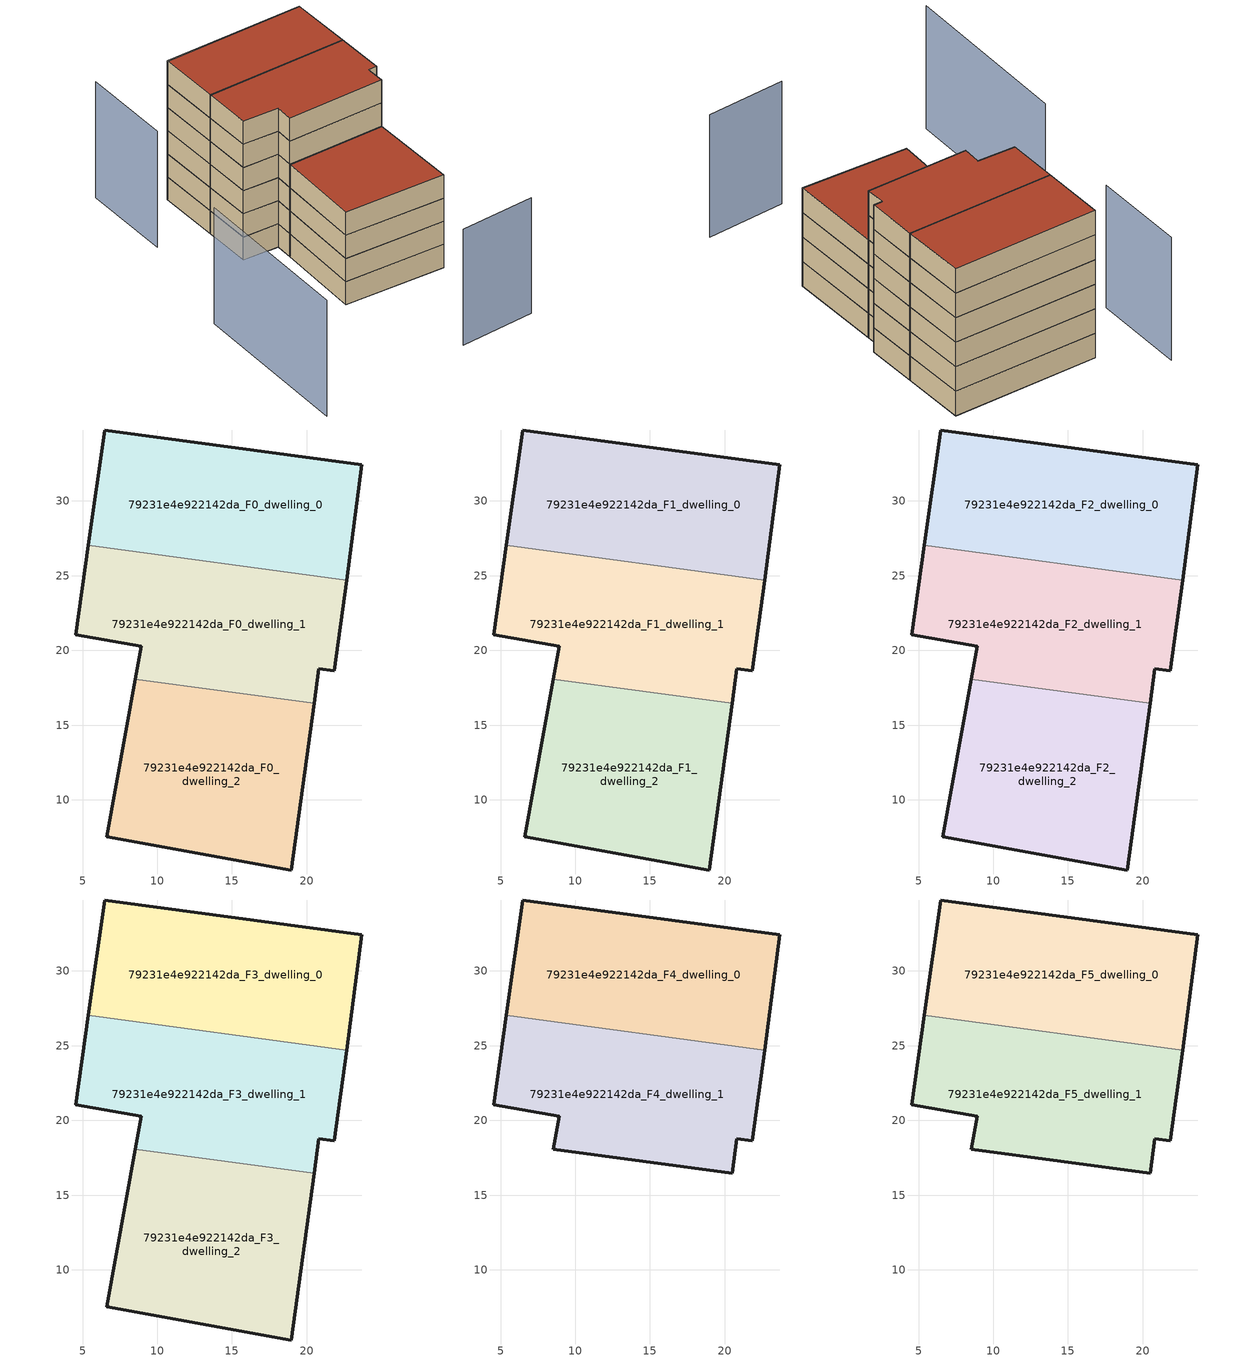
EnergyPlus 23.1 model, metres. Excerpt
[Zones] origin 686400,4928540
79231e4e922142da_F0_dwelling_0
 floor ground (EU_floor_Construction): 22.67,24.71 23.69,32.41 6.48,34.75 5.39,27.05 z0
 wall outside (EU_wall_Construction): 5.39,27.05 6.48,34.75 23.69,32.41 22.67,24.71 z0:3
 wall to 79231e4e922142da_F0_dwelling_1 (EU_wall_Construction): 22.67,24.71 5.39,27.05 z0:3
79231e4e922142da_F0_dwelling_1
 floor ground (EU_floor_Construction): 20.49,16.45 20.8,18.76 21.85,18.62 22.67,24.71 5.39,27.05 4.53,21.06 8.91,20.27 8.52,18.08 z0
 wall outside (EU_wall_Construction): 8.52,18.08 8.91,20.27 4.53,21.06 5.39,27.05 / 22.67,24.71 21.85,18.62 20.8,18.76 20.49,16.45 z0:3
 wall to 79231e4e922142da_F0_dwelling_2 (EU_wall_Construction): 20.49,16.45 8.52,18.08 z0:3
79231e4e922142da_F0_dwelling_2
 floor ground (EU_floor_Construction): 18.97,5.3 20.49,16.45 8.52,18.08 6.61,7.53 z0
 wall outside (EU_wall_Construction): 20.49,16.45 18.97,5.3 6.61,7.53 8.52,18.08 z0:3
79231e4e922142da_F1_dwelling_0
 floor to 79231e4e922142da_F0_dwelling_0 (EU_floor_Construction): 22.67,24.71 23.69,32.41 6.48,34.75 5.39,27.05 z3
 wall outside (EU_wall_Construction): 5.39,27.05 6.48,34.75 23.69,32.41 22.67,24.71 z3:6
 wall to 79231e4e922142da_F1_dwelling_1 (EU_wall_Construction): 22.67,24.71 5.39,27.05 z3:6
79231e4e922142da_F1_dwelling_1
 floor to 79231e4e922142da_F0_dwelling_1 (EU_floor_Construction): 20.49,16.45 20.8,18.76 21.85,18.62 22.67,24.71 5.39,27.05 4.53,21.06 8.91,20.27 8.52,18.08 z3
 wall outside (EU_wall_Construction): 8.52,18.08 8.91,20.27 4.53,21.06 5.39,27.05 / 22.67,24.71 21.85,18.62 20.8,18.76 20.49,16.45 z3:6
 wall to 79231e4e922142da_F1_dwelling_2 (EU_wall_Construction): 20.49,16.45 8.52,18.08 z3:6
79231e4e922142da_F1_dwelling_2
 floor to 79231e4e922142da_F0_dwelling_2 (EU_floor_Construction): 18.97,5.3 20.49,16.45 8.52,18.08 6.61,7.53 z3
 wall outside (EU_wall_Construction): 20.49,16.45 18.97,5.3 6.61,7.53 8.52,18.08 z3:6
79231e4e922142da_F2_dwelling_0
 floor to 79231e4e922142da_F1_dwelling_0 (EU_floor_Construction): 22.67,24.71 23.69,32.41 6.48,34.75 5.39,27.05 z6
 wall outside (EU_wall_Construction): 5.39,27.05 6.48,34.75 23.69,32.41 22.67,24.71 z6:9
 wall to 79231e4e922142da_F2_dwelling_1 (EU_wall_Construction): 22.67,24.71 5.39,27.05 z6:9
79231e4e922142da_F2_dwelling_1
 floor to 79231e4e922142da_F1_dwelling_1 (EU_floor_Construction): 20.49,16.45 20.8,18.76 21.85,18.62 22.67,24.71 5.39,27.05 4.53,21.06 8.91,20.27 8.52,18.08 z6
 wall outside (EU_wall_Construction): 8.52,18.08 8.91,20.27 4.53,21.06 5.39,27.05 / 22.67,24.71 21.85,18.62 20.8,18.76 20.49,16.45 z6:9
 wall to 79231e4e922142da_F2_dwelling_2 (EU_wall_Construction): 20.49,16.45 8.52,18.08 z6:9
79231e4e922142da_F2_dwelling_2
 floor to 79231e4e922142da_F1_dwelling_2 (EU_floor_Construction): 18.97,5.3 20.49,16.45 8.52,18.08 6.61,7.53 z6
 wall outside (EU_wall_Construction): 20.49,16.45 18.97,5.3 6.61,7.53 8.52,18.08 z6:9
79231e4e922142da_F3_dwelling_0
 floor to 79231e4e922142da_F2_dwelling_0 (EU_floor_Construction): 22.67,24.71 23.69,32.41 6.48,34.75 5.39,27.05 z9
 wall outside (EU_wall_Construction): 5.39,27.05 6.48,34.75 23.69,32.41 22.67,24.71 z9:12
 wall to 79231e4e922142da_F3_dwelling_1 (EU_wall_Construction): 22.67,24.71 5.39,27.05 z9:12
79231e4e922142da_F3_dwelling_1
 floor to 79231e4e922142da_F2_dwelling_1 (EU_floor_Construction): 20.49,16.45 20.8,18.76 21.85,18.62 22.67,24.71 5.39,27.05 4.53,21.06 8.91,20.27 8.52,18.08 z9
 wall outside (EU_wall_Construction): 8.52,18.08 8.91,20.27 4.53,21.06 5.39,27.05 / 22.67,24.71 21.85,18.62 20.8,18.76 20.49,16.45 z9:12
 wall to 79231e4e922142da_F3_dwelling_2 (EU_wall_Construction): 20.49,16.45 8.52,18.08 z9:12
79231e4e922142da_F3_dwelling_2
 floor to 79231e4e922142da_F2_dwelling_2 (EU_floor_Construction): 18.97,5.3 20.49,16.45 8.52,18.08 6.61,7.53 z9
 wall outside (EU_wall_Construction): 20.49,16.45 18.97,5.3 6.61,7.53 8.52,18.08 z9:12
 roof outside (EU_roof_Construction): 20.49,16.45 18.97,5.3 6.61,7.53 8.52,18.08 z12
79231e4e922142da_F4_dwelling_0
 floor to 79231e4e922142da_F3_dwelling_0 (EU_floor_Construction): 22.67,24.71 23.69,32.41 6.48,34.75 5.39,27.05 z12
 wall outside (EU_wall_Construction): 5.39,27.05 6.48,34.75 23.69,32.41 22.67,24.71 z12:15
 wall to 79231e4e922142da_F4_dwelling_1 (EU_wall_Construction): 22.67,24.71 5.39,27.05 z12:15
79231e4e922142da_F4_dwelling_1
 floor to 79231e4e922142da_F3_dwelling_1 (EU_floor_Construction): 20.49,16.45 20.8,18.76 21.85,18.62 22.67,24.71 5.39,27.05 4.53,21.06 8.91,20.27 8.52,18.08 z12
 wall outside (EU_wall_Construction): 22.67,24.71 21.85,18.62 20.8,18.76 20.49,16.45 8.52,18.08 8.91,20.27 4.53,21.06 5.39,27.05 z12:15
79231e4e922142da_F5_dwelling_0
 floor to 79231e4e922142da_F4_dwelling_0 (EU_floor_Construction): 22.67,24.71 23.69,32.41 6.48,34.75 5.39,27.05 z15
 wall outside (EU_wall_Construction): 5.39,27.05 6.48,34.75 23.69,32.41 22.67,24.71 z15:18
 wall to 79231e4e922142da_F5_dwelling_1 (EU_wall_Construction): 22.67,24.71 5.39,27.05 z15:18
 roof outside (EU_roof_Construction): 23.69,32.41 22.67,24.71 5.39,27.05 6.48,34.75 z18
79231e4e922142da_F5_dwelling_1
 floor to 79231e4e922142da_F4_dwelling_1 (EU_floor_Construction): 20.49,16.45 20.8,18.76 21.85,18.62 22.67,24.71 5.39,27.05 4.53,21.06 8.91,20.27 8.52,18.08 z15
 wall outside (EU_wall_Construction): 22.67,24.71 21.85,18.62 20.8,18.76 20.49,16.45 8.52,18.08 8.91,20.27 4.53,21.06 5.39,27.05 z15:18
 roof outside (EU_roof_Construction): 22.67,24.71 21.85,18.62 20.8,18.76 20.49,16.45 8.52,18.08 8.91,20.27 4.53,21.06 5.39,27.05 z18
shading: 10.47,-6.52 19.76,-7.28 / -5.86,14.67 -9.13,-6 / 1.29,40.33 -0.37,29.19 z0:15
[Building]
EU S2 Campaign: North Axis=0; Terrain=City; Solar Distribution=FullExterior
[Site:Location]
Bologna: Latitude=44.5; Longitude=11.25; Time Zone=1; Elevation=37
[SizingPeriod:WeatherFileDays]
AnnualSizingPeriod: Begin Month=1; Begin Day of Month=1; End Month=12; End Day of Month=31; Day of Week for Start Day=Monday; Use Weather File Daylight Saving Period=No; Use Weather File Rain and Snow Indicators=No
[MATERIAL]
EU_InternalMass_Material: Roughness=MediumRough; Thickness=0.1; Conductivity=1; Density=1800; Specific Heat=900; Thermal Absorptance=0.9; Solar Absorptance=0.7; Visible Absorptance=0.7
[MATERIAL:NOMASS] Roughness=MediumRough; Thermal Absorptance=0.9; Solar Absorptance=0.7; Visible Absorptance=0.7
Name | Thermal Resistance
EU_wall_NoMass | 0.905828
EU_roof_NoMass | 0.37593
EU_floor_NoMass | 0.67114
[CONSTRUCTION]
EU_wall_Construction: EU_wall_NoMass
EU_roof_Construction: EU_roof_NoMass
EU_floor_Construction: EU_floor_NoMass
EU_InternalMass_Construction: EU_InternalMass_Material
[ZONE] Type=1; Multiplier=1; Ceiling Height=autocalculate; Floor Area=autocalculate; Part of Total Floor Area=Yes
Name | Volume
79231e4e922142da_F0_dwelling_0; 79231e4e922142da_F1_dwelling_0; 79231e4e922142da_F2_dwelling_0; 79231e4e922142da_F3_dwelling_0; 79231e4e922142da_F4_dwelling_0; 79231e4e922142da_F5_dwelling_0 | 405.883
79231e4e922142da_F0_dwelling_1; 79231e4e922142da_F1_dwelling_1; 79231e4e922142da_F2_dwelling_1; 79231e4e922142da_F3_dwelling_1; 79231e4e922142da_F4_dwelling_1; 79231e4e922142da_F5_dwelling_1 | 405.898
79231e4e922142da_F0_dwelling_2; 79231e4e922142da_F1_dwelling_2; 79231e4e922142da_F2_dwelling_2; 79231e4e922142da_F3_dwelling_2 | 405.899
[INTERNALMASS] Construction=EU_InternalMass_Construction
Name | Zone or ZoneList | Surface Area
79231e4e922142da_F0_dwelling_0_EU_InternalMass | 79231e4e922142da_F0_dwelling_0 | 135.295
79231e4e922142da_F0_dwelling_1_EU_InternalMass | 79231e4e922142da_F0_dwelling_1 | 135.299
79231e4e922142da_F0_dwelling_2_EU_InternalMass | 79231e4e922142da_F0_dwelling_2 | 135.3
79231e4e922142da_F1_dwelling_0_EU_InternalMass | 79231e4e922142da_F1_dwelling_0 | 135.295
79231e4e922142da_F1_dwelling_1_EU_InternalMass | 79231e4e922142da_F1_dwelling_1 | 135.299
79231e4e922142da_F1_dwelling_2_EU_InternalMass | 79231e4e922142da_F1_dwelling_2 | 135.3
79231e4e922142da_F2_dwelling_0_EU_InternalMass | 79231e4e922142da_F2_dwelling_0 | 135.295
79231e4e922142da_F2_dwelling_1_EU_InternalMass | 79231e4e922142da_F2_dwelling_1 | 135.299
79231e4e922142da_F2_dwelling_2_EU_InternalMass | 79231e4e922142da_F2_dwelling_2 | 135.3
79231e4e922142da_F3_dwelling_0_EU_InternalMass | 79231e4e922142da_F3_dwelling_0 | 135.295
79231e4e922142da_F3_dwelling_1_EU_InternalMass | 79231e4e922142da_F3_dwelling_1 | 135.299
79231e4e922142da_F3_dwelling_2_EU_InternalMass | 79231e4e922142da_F3_dwelling_2 | 135.3
79231e4e922142da_F4_dwelling_0_EU_InternalMass | 79231e4e922142da_F4_dwelling_0 | 202.951
79231e4e922142da_F4_dwelling_1_EU_InternalMass | 79231e4e922142da_F4_dwelling_1 | 202.944
79231e4e922142da_F5_dwelling_0_EU_InternalMass | 79231e4e922142da_F5_dwelling_0 | 202.951
79231e4e922142da_F5_dwelling_1_EU_InternalMass | 79231e4e922142da_F5_dwelling_1 | 202.944
[OTHEREQUIPMENT] Fuel Type=Electricity; Design Level Calculation Method=Watts/Area; Power per Zone Floor Area=1; Fraction Latent=0; Fraction Radiant=0; Fraction Lost=0; Carbon Dioxide Generation Rate=0; EndUse Subcategory=EU_Step8_InternalGains
Name | Zone or ZoneList or Space or SpaceList | Schedule
EU_Step8_InternalGain_79231e4e922142da_F0_dwelling_0_f000 | 79231e4e922142da_F0_dwelling_0 | EU_Step8_GainSchedule_79231e4e922142da_F0_dwelling_0_f000
EU_Step8_InternalGain_79231e4e922142da_F0_dwelling_1_f000 | 79231e4e922142da_F0_dwelling_1 | EU_Step8_GainSchedule_79231e4e922142da_F0_dwelling_1_f000
EU_Step8_InternalGain_79231e4e922142da_F0_dwelling_2_f000 | 79231e4e922142da_F0_dwelling_2 | EU_Step8_GainSchedule_79231e4e922142da_F0_dwelling_2_f000
EU_Step8_InternalGain_79231e4e922142da_F1_dwelling_0_f000 | 79231e4e922142da_F1_dwelling_0 | EU_Step8_GainSchedule_79231e4e922142da_F1_dwelling_0_f000
EU_Step8_InternalGain_79231e4e922142da_F1_dwelling_1_f000 | 79231e4e922142da_F1_dwelling_1 | EU_Step8_GainSchedule_79231e4e922142da_F1_dwelling_1_f000
EU_Step8_InternalGain_79231e4e922142da_F1_dwelling_2_f000 | 79231e4e922142da_F1_dwelling_2 | EU_Step8_GainSchedule_79231e4e922142da_F1_dwelling_2_f000
EU_Step8_InternalGain_79231e4e922142da_F2_dwelling_0_f000 | 79231e4e922142da_F2_dwelling_0 | EU_Step8_GainSchedule_79231e4e922142da_F2_dwelling_0_f000
EU_Step8_InternalGain_79231e4e922142da_F2_dwelling_1_f000 | 79231e4e922142da_F2_dwelling_1 | EU_Step8_GainSchedule_79231e4e922142da_F2_dwelling_1_f000
EU_Step8_InternalGain_79231e4e922142da_F2_dwelling_2_f000 | 79231e4e922142da_F2_dwelling_2 | EU_Step8_GainSchedule_79231e4e922142da_F2_dwelling_2_f000
EU_Step8_InternalGain_79231e4e922142da_F3_dwelling_0_f000 | 79231e4e922142da_F3_dwelling_0 | EU_Step8_GainSchedule_79231e4e922142da_F3_dwelling_0_f000
EU_Step8_InternalGain_79231e4e922142da_F3_dwelling_1_f000 | 79231e4e922142da_F3_dwelling_1 | EU_Step8_GainSchedule_79231e4e922142da_F3_dwelling_1_f000
EU_Step8_InternalGain_79231e4e922142da_F3_dwelling_2_f000 | 79231e4e922142da_F3_dwelling_2 | EU_Step8_GainSchedule_79231e4e922142da_F3_dwelling_2_f000
EU_Step8_InternalGain_79231e4e922142da_F4_dwelling_0_f000 | 79231e4e922142da_F4_dwelling_0 | EU_Step8_GainSchedule_79231e4e922142da_F4_dwelling_0_f000
EU_Step8_InternalGain_79231e4e922142da_F4_dwelling_1_f000 | 79231e4e922142da_F4_dwelling_1 | EU_Step8_GainSchedule_79231e4e922142da_F4_dwelling_1_f000
EU_Step8_InternalGain_79231e4e922142da_F5_dwelling_0_f000 | 79231e4e922142da_F5_dwelling_0 | EU_Step8_GainSchedule_79231e4e922142da_F5_dwelling_0_f000
EU_Step8_InternalGain_79231e4e922142da_F5_dwelling_1_f000 | 79231e4e922142da_F5_dwelling_1 | EU_Step8_GainSchedule_79231e4e922142da_F5_dwelling_1_f000
[ZONEVENTILATION:DESIGNFLOWRATE] Schedule=EU_AlwaysOn; Design Flow Rate Calculation Method=AirChanges/Hour; Air Changes per Hour=0.73129; Ventilation Type=Natural; Fan Pressure Rise=0; Fan Total Efficiency=1; Constant Term Coefficient=1; Temperature Term Coefficient=0; Velocity Term Coefficient=0; Velocity Squared Term Coefficient=0; Minimum Indoor Temperature=-100; Maximum Indoor Temperature=100; Delta Temperature=-100; Minimum Outdoor Temperature=-100; Maximum Outdoor Temperature=100; Maximum Wind Speed=40
Name | Zone or ZoneList or Space or SpaceList
EU_ConstantAir_79231e4e922142da_F0_dwelling_0 | 79231e4e922142da_F0_dwelling_0
EU_ConstantAir_79231e4e922142da_F0_dwelling_1 | 79231e4e922142da_F0_dwelling_1
EU_ConstantAir_79231e4e922142da_F0_dwelling_2 | 79231e4e922142da_F0_dwelling_2
EU_ConstantAir_79231e4e922142da_F1_dwelling_0 | 79231e4e922142da_F1_dwelling_0
EU_ConstantAir_79231e4e922142da_F1_dwelling_1 | 79231e4e922142da_F1_dwelling_1
EU_ConstantAir_79231e4e922142da_F1_dwelling_2 | 79231e4e922142da_F1_dwelling_2
EU_ConstantAir_79231e4e922142da_F2_dwelling_0 | 79231e4e922142da_F2_dwelling_0
EU_ConstantAir_79231e4e922142da_F2_dwelling_1 | 79231e4e922142da_F2_dwelling_1
EU_ConstantAir_79231e4e922142da_F2_dwelling_2 | 79231e4e922142da_F2_dwelling_2
EU_ConstantAir_79231e4e922142da_F3_dwelling_0 | 79231e4e922142da_F3_dwelling_0
EU_ConstantAir_79231e4e922142da_F3_dwelling_1 | 79231e4e922142da_F3_dwelling_1
EU_ConstantAir_79231e4e922142da_F3_dwelling_2 | 79231e4e922142da_F3_dwelling_2
EU_ConstantAir_79231e4e922142da_F4_dwelling_0 | 79231e4e922142da_F4_dwelling_0
EU_ConstantAir_79231e4e922142da_F4_dwelling_1 | 79231e4e922142da_F4_dwelling_1
EU_ConstantAir_79231e4e922142da_F5_dwelling_0 | 79231e4e922142da_F5_dwelling_0
EU_ConstantAir_79231e4e922142da_F5_dwelling_1 | 79231e4e922142da_F5_dwelling_1
[HVACTEMPLATE:THERMOSTAT] Constant Heating Setpoint=20; Constant Cooling Setpoint=50
EU_HeatOnly_79231e4e922142da_F0_dwelling_0; EU_HeatOnly_79231e4e922142da_F0_dwelling_1; EU_HeatOnly_79231e4e922142da_F0_dwelling_2; EU_HeatOnly_79231e4e922142da_F1_dwelling_0; EU_HeatOnly_79231e4e922142da_F1_dwelling_1; EU_HeatOnly_79231e4e922142da_F1_dwelling_2; EU_HeatOnly_79231e4e922142da_F2_dwelling_0; EU_HeatOnly_79231e4e922142da_F2_dwelling_1; EU_HeatOnly_79231e4e922142da_F2_dwelling_2; EU_HeatOnly_79231e4e922142da_F3_dwelling_0; EU_HeatOnly_79231e4e922142da_F3_dwelling_1; EU_HeatOnly_79231e4e922142da_F3_dwelling_2; EU_HeatOnly_79231e4e922142da_F4_dwelling_0; EU_HeatOnly_79231e4e922142da_F4_dwelling_1; EU_HeatOnly_79231e4e922142da_F5_dwelling_0; EU_HeatOnly_79231e4e922142da_F5_dwelling_1
[HVACTEMPLATE:ZONE:IDEALLOADSAIRSYSTEM] System Availability Schedule=EU_AlwaysOn; Maximum Heating Supply Air Temperature=50; Minimum Cooling Supply Air Temperature=13; Maximum Heating Supply Air Humidity Ratio=0.0156; Minimum Cooling Supply Air Humidity Ratio=0.0077; Heating Limit=NoLimit; Cooling Limit=NoLimit; Heating Availability Schedule=EU_AlwaysOn; Cooling Availability Schedule=EU_CoolingOff; Dehumidification Control Type=ConstantSensibleHeatRatio; Cooling Sensible Heat Ratio=0.7; Dehumidification Setpoint=60; Humidification Control Type=None; Humidification Setpoint=30; Outdoor Air Method=None; Outdoor Air Flow Rate per Person=0.00944; Outdoor Air Flow Rate per Zone Floor Area=0; Outdoor Air Flow Rate per Zone=0; Demand Controlled Ventilation Type=None; Outdoor Air Economizer Type=NoEconomizer; Heat Recovery Type=None; Sensible Heat Recovery Effectiveness=0.7; Latent Heat Recovery Effectiveness=0.65
Name | Template Thermostat
79231e4e922142da_F0_dwelling_0 | EU_HeatOnly_79231e4e922142da_F0_dwelling_0
79231e4e922142da_F0_dwelling_1 | EU_HeatOnly_79231e4e922142da_F0_dwelling_1
79231e4e922142da_F0_dwelling_2 | EU_HeatOnly_79231e4e922142da_F0_dwelling_2
79231e4e922142da_F1_dwelling_0 | EU_HeatOnly_79231e4e922142da_F1_dwelling_0
79231e4e922142da_F1_dwelling_1 | EU_HeatOnly_79231e4e922142da_F1_dwelling_1
79231e4e922142da_F1_dwelling_2 | EU_HeatOnly_79231e4e922142da_F1_dwelling_2
79231e4e922142da_F2_dwelling_0 | EU_HeatOnly_79231e4e922142da_F2_dwelling_0
79231e4e922142da_F2_dwelling_1 | EU_HeatOnly_79231e4e922142da_F2_dwelling_1
79231e4e922142da_F2_dwelling_2 | EU_HeatOnly_79231e4e922142da_F2_dwelling_2
79231e4e922142da_F3_dwelling_0 | EU_HeatOnly_79231e4e922142da_F3_dwelling_0
79231e4e922142da_F3_dwelling_1 | EU_HeatOnly_79231e4e922142da_F3_dwelling_1
79231e4e922142da_F3_dwelling_2 | EU_HeatOnly_79231e4e922142da_F3_dwelling_2
79231e4e922142da_F4_dwelling_0 | EU_HeatOnly_79231e4e922142da_F4_dwelling_0
79231e4e922142da_F4_dwelling_1 | EU_HeatOnly_79231e4e922142da_F4_dwelling_1
79231e4e922142da_F5_dwelling_0 | EU_HeatOnly_79231e4e922142da_F5_dwelling_0
79231e4e922142da_F5_dwelling_1 | EU_HeatOnly_79231e4e922142da_F5_dwelling_1
[SIZING:ZONE] Zone Cooling Design Supply Air Temperature Input Method=SupplyAirTemperature; Zone Cooling Design Supply Air Temperature=13; Zone Heating Design Supply Air Temperature Input Method=SupplyAirTemperature; Zone Heating Design Supply Air Temperature=50; Zone Cooling Design Supply Air Humidity Ratio=0.008; Zone Heating Design Supply Air Humidity Ratio=0.008; Cooling Design Air Flow Method=DesignDay; Cooling Design Air Flow Rate=0; Cooling Minimum Air Flow per Zone Floor Area=0.000762; Cooling Minimum Air Flow=0; Cooling Minimum Air Flow Fraction=0.2; Heating Design Air Flow Method=DesignDay; Heating Design Air Flow Rate=0; Heating Maximum Air Flow per Zone Floor Area=0.002032; Heating Maximum Air Flow=0.141576; Heating Maximum Air Flow Fraction=0.3; Account for Dedicated Outdoor Air System=No; Dedicated Outdoor Air System Control Strategy=NeutralSupplyAir; Dedicated Outdoor Air Low Setpoint Temperature for Design=autosize; Dedicated Outdoor Air High Setpoint Temperature for Design=autosize; Zone Load Sizing Method=Sensible Load Only No Latent Load; Zone Latent Cooling Design Supply Air Humidity Ratio Input Method=HumidityRatioDifference; Zone Cooling Design Supply Air Humidity Ratio Difference=0.005; Zone Latent Heating Design Supply Air Humidity Ratio Input Method=HumidityRatioDifference; Zone Humidification Design Supply Air Humidity Ratio Difference=0.005
79231e4e922142da_F0_dwelling_0; 79231e4e922142da_F0_dwelling_1; 79231e4e922142da_F0_dwelling_2; 79231e4e922142da_F1_dwelling_0; 79231e4e922142da_F1_dwelling_1; 79231e4e922142da_F1_dwelling_2; 79231e4e922142da_F2_dwelling_0; 79231e4e922142da_F2_dwelling_1; 79231e4e922142da_F2_dwelling_2; 79231e4e922142da_F3_dwelling_0; 79231e4e922142da_F3_dwelling_1; 79231e4e922142da_F3_dwelling_2; 79231e4e922142da_F4_dwelling_0; 79231e4e922142da_F4_dwelling_1; 79231e4e922142da_F5_dwelling_0; 79231e4e922142da_F5_dwelling_1
[SCHEDULE:CONSTANT]
Name | Hourly Value
EU_AlwaysOn | 1
EU_CoolingOff | 0
[SCHEDULE:FILE] Column Number=1; Rows to Skip at Top=0; Number of Hours of Data=8760; Column Separator=Comma; Interpolate to Timestep=No; Minutes per Item=60; Adjust Schedule for Daylight Savings=Yes
Name | File
EU_Step8_GainSchedule_79231e4e922142da_F0_dwelling_0_f000 | ../../schedules/79231e4e922142da/79231e4e922142da_F0_dwelling_0_f000_gain.csv
EU_Step8_GainSchedule_79231e4e922142da_F0_dwelling_1_f000 | ../../schedules/79231e4e922142da/79231e4e922142da_F0_dwelling_1_f000_gain.csv
EU_Step8_GainSchedule_79231e4e922142da_F0_dwelling_2_f000 | ../../schedules/79231e4e922142da/79231e4e922142da_F0_dwelling_2_f000_gain.csv
EU_Step8_GainSchedule_79231e4e922142da_F1_dwelling_0_f000 | ../../schedules/79231e4e922142da/79231e4e922142da_F1_dwelling_0_f000_gain.csv
EU_Step8_GainSchedule_79231e4e922142da_F1_dwelling_1_f000 | ../../schedules/79231e4e922142da/79231e4e922142da_F1_dwelling_1_f000_gain.csv
EU_Step8_GainSchedule_79231e4e922142da_F1_dwelling_2_f000 | ../../schedules/79231e4e922142da/79231e4e922142da_F1_dwelling_2_f000_gain.csv
EU_Step8_GainSchedule_79231e4e922142da_F2_dwelling_0_f000 | ../../schedules/79231e4e922142da/79231e4e922142da_F2_dwelling_0_f000_gain.csv
EU_Step8_GainSchedule_79231e4e922142da_F2_dwelling_1_f000 | ../../schedules/79231e4e922142da/79231e4e922142da_F2_dwelling_1_f000_gain.csv
EU_Step8_GainSchedule_79231e4e922142da_F2_dwelling_2_f000 | ../../schedules/79231e4e922142da/79231e4e922142da_F2_dwelling_2_f000_gain.csv
EU_Step8_GainSchedule_79231e4e922142da_F3_dwelling_0_f000 | ../../schedules/79231e4e922142da/79231e4e922142da_F3_dwelling_0_f000_gain.csv
EU_Step8_GainSchedule_79231e4e922142da_F3_dwelling_1_f000 | ../../schedules/79231e4e922142da/79231e4e922142da_F3_dwelling_1_f000_gain.csv
EU_Step8_GainSchedule_79231e4e922142da_F3_dwelling_2_f000 | ../../schedules/79231e4e922142da/79231e4e922142da_F3_dwelling_2_f000_gain.csv
EU_Step8_GainSchedule_79231e4e922142da_F4_dwelling_0_f000 | ../../schedules/79231e4e922142da/79231e4e922142da_F4_dwelling_0_f000_gain.csv
EU_Step8_GainSchedule_79231e4e922142da_F4_dwelling_1_f000 | ../../schedules/79231e4e922142da/79231e4e922142da_F4_dwelling_1_f000_gain.csv
EU_Step8_GainSchedule_79231e4e922142da_F5_dwelling_0_f000 | ../../schedules/79231e4e922142da/79231e4e922142da_F5_dwelling_0_f000_gain.csv
EU_Step8_GainSchedule_79231e4e922142da_F5_dwelling_1_f000 | ../../schedules/79231e4e922142da/79231e4e922142da_F5_dwelling_1_f000_gain.csv
